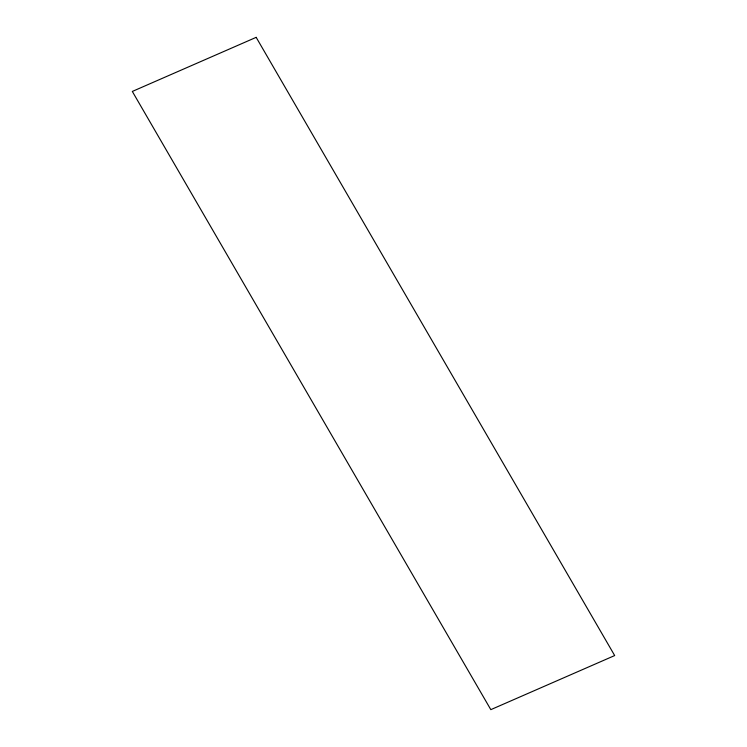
<?xml version="1.0" encoding="UTF-8"?>
<svg xmlns="http://www.w3.org/2000/svg" width="747" height="747" viewBox="0 0 747 747"><rect width="100%" height="100%" fill="white"/><g stroke="black" fill="none" stroke-linecap="round" stroke-linejoin="round"><path stroke-width="1.12" d="M256.174 37.35L132.322 91.442L490.826 709.65L614.678 655.558L256.174 37.35"/></g></svg>
